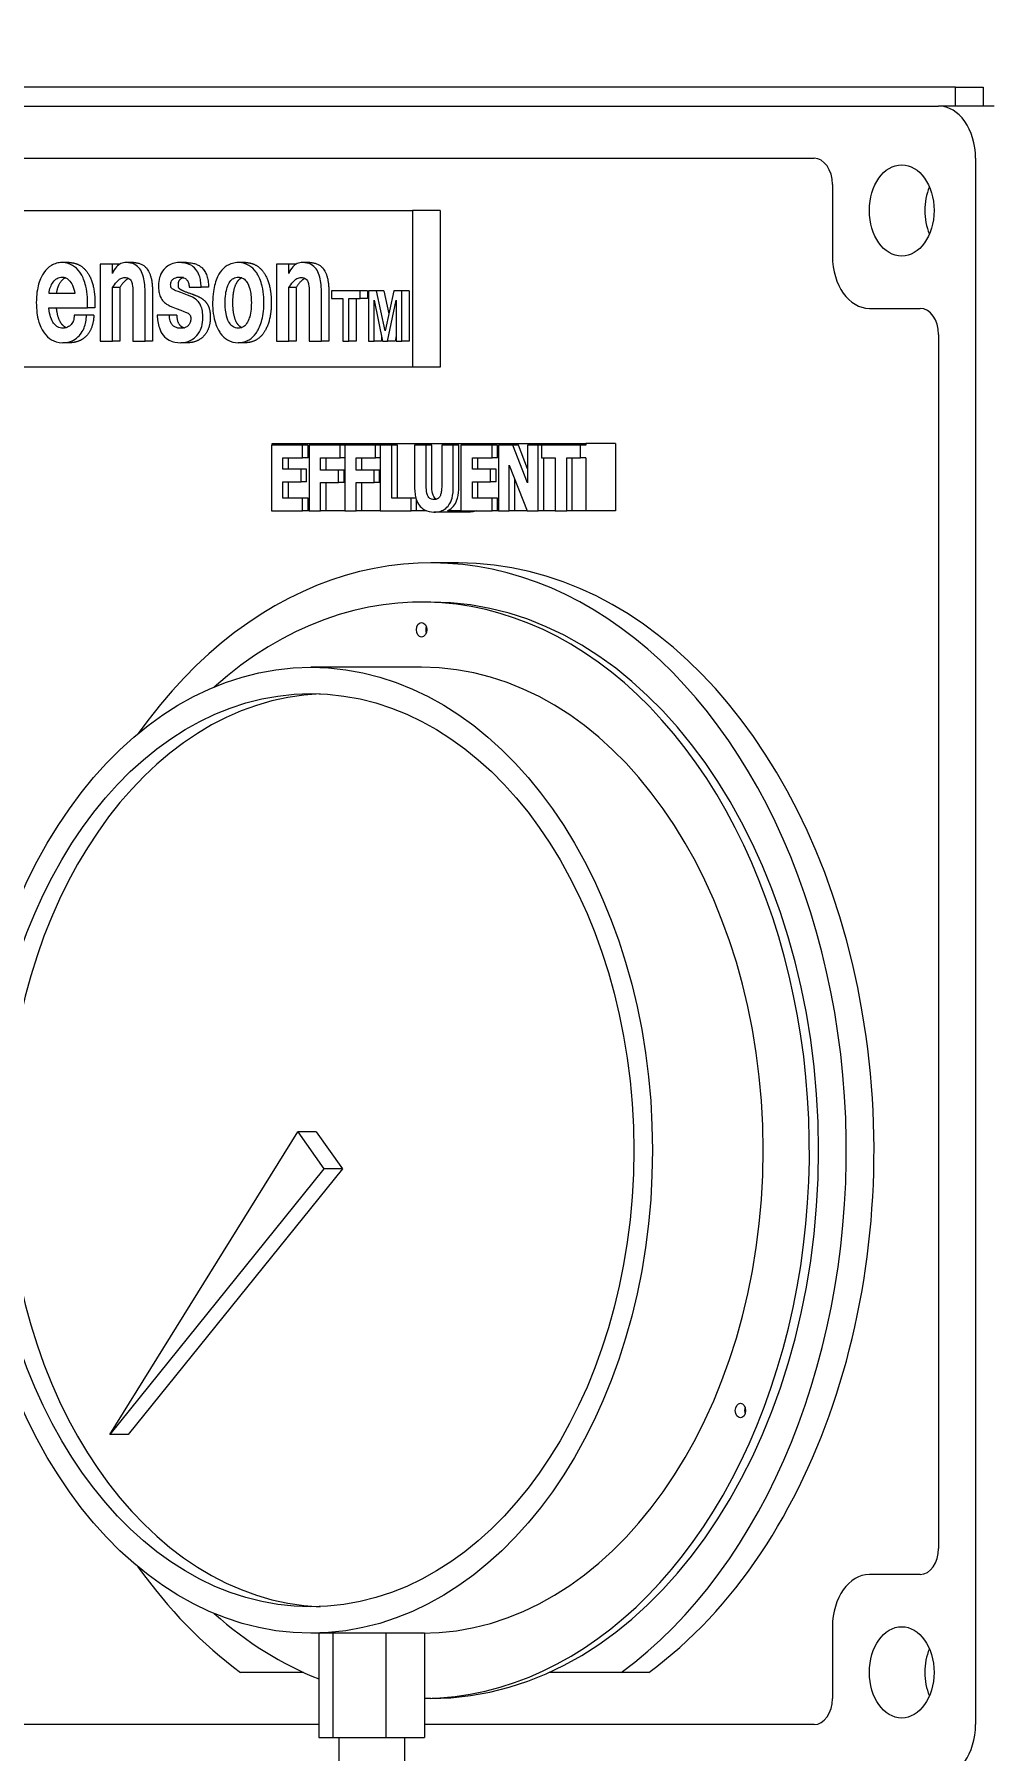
# Model space of a CAD drawing. Header units: inches. Extents: x 20 to 536, y 6 to 344.
# Drawn here: x 394.86 to 399.42, y 107.69 to 115.91 of the extents above; entities that cross this region are included whole.
import ezdxf

# ---------------------------------------------------------------- set-up
doc = ezdxf.new("R2010")
doc.units = ezdxf.units.IN
doc.header["$LTSCALE"] = 16
doc.header["$MEASUREMENT"] = 0
doc.layers.add('Dimension (ANSI)', color=7, linetype='Continuous', lineweight=25)
doc.layers.add('Visible (ANSI)', color=7, linetype='Continuous', lineweight=50)
doc.styles.add('Standard D-E', font='arial.ttf')
doc.dimstyles.new('in [mm] D-E NeptuneBenson', dxfattribs={"dimscale": 16, "dimtxt": 0.15, "dimasz": 0.098425, "dimexe": 0.125, "dimexo": 0.063, "dimgap": 0.031496, "dimtad": 0, "dimtih": 1, "dimtoh": 1, "dimdec": 4, "dimrnd": 1e-08, "dimzin": 3, "dimdsep": 46, "dimlunit": 5, "dimtxsty": 'Standard D-E', "dimcen": 0.09, "dimdle": 0.393701, "dimclrd": 256, "dimclre": 256, "dimclrt": 256, "dimadec": 1, "dimazin": 1, "dimtfac": 1, "dimtofl": 0, "dimtmove": 0, "dimatfit": 3, "dimfxl": 1, "dimfrac": 1, "dimtolj": 1, "dimtzin": 4, "dimlwd": -1, "dimlwe": -1, "dimarcsym": 0})

# ---------------------------------------------------------------- blocks, each defined once
blk = doc.blocks.new('*D25')
at = {"layer": 'Defpoints', "color": 0, "transparency": 16777216}
for p in [(347.3609, 145.2923), (416.1002, 145.2923), (391.0983, 47.2198)]:
    blk.add_point(p, dxfattribs=at)
at = {"layer": 'Dimension (ANSI)', "transparency": 16777216}
for p, q in [((415.0922, 145.2923), (345.3609, 145.2923)), ((347.3609, 143.7175), (347.3609, 111.2686)), ((347.3609, 48.7946), (347.3609, 93.9006)), ((390.0903, 47.2198), (345.3609, 47.2198))]:
    blk.add_line(p, q, dxfattribs=at)
for points in [[(347.0985, 143.7175), (347.6234, 143.7175), (347.3609, 145.2923)], [(347.0985, 48.7946), (347.6234, 48.7946), (347.3609, 47.2198)]]:
    blk.add_solid(points, dxfattribs=at)
at = {"layer": 'Dimension (ANSI)', "transparency": 16777216, "char_height": 2.4, "attachment_point": 5, "style": 'Standard D-E'}
for s, insert in [('\\A1; \\fArial|b0|i0;\\H2.4000;98{\\H1x;\\S1#16;} in', (347.3609, 105.5393)), ('\\A1;[2491.0 mm]{\\P\\fArial|b0|i0;\\H2.4000;SHIPPING HEIGHT\\P\\fArial|b0|i0;\\H2.4000;REF.}', (347.3609, 96.8553))]:
    blk.add_mtext(s, dxfattribs=dict(at, insert=insert))

msp = doc.modelspace()

# ---------------------------------------------------------------- linework, layer by layer
at = {"layer": 'Visible (ANSI)', "linetype": 'Continuous', "lineweight": 18}
for p, q in [((399.26551, 115.65734), (390.21454, 115.65734)), ((399.26551, 115.56734), (399.26551, 115.65734)), ((399.26551, 115.65734), (399.39809, 115.65734)), ((399.39809, 115.65734), (399.39809, 115.56734)), ((389.63825, 115.56734), (399.18419, 115.56734)), ((399.44936, 115.56734), (399.18419, 115.56734)), ((390.23487, 115.31731), (398.58757, 115.31731)), ((399.36097, 115.31734), (399.36097, 107.81734)), ((398.67596, 115.19231), (398.67596, 114.84859)), ((392.15732, 115.06731), (396.66512, 115.06731)), ((396.66512, 115.06731), (396.66512, 114.31731)), ((396.79771, 115.06731), (396.66512, 115.06731)), ((396.79771, 115.06731), (396.79771, 114.31731)), ((395.02266, 114.81781), (394.98731, 114.81781)), ((395.33026, 114.81781), (395.2949, 114.81781)), ((395.58346, 114.81781), (395.5481, 114.81781)), ((395.86672, 114.81781), (395.83137, 114.81781)), ((396.17432, 114.81781), (396.13896, 114.81781)), ((395.22906, 114.80972), (395.17073, 114.80972)), ((395.17073, 114.80972), (395.17073, 114.44231)), ((395.22906, 114.76569), (395.22906, 114.80972)), ((395.26365, 114.80972), (395.22906, 114.80972)), ((396.07312, 114.80972), (396.01479, 114.80972)), ((396.01479, 114.80972), (396.01479, 114.44231)), ((396.10771, 114.80972), (396.07312, 114.80972)), ((396.07312, 114.76569), (396.07312, 114.80972)), ((395.04921, 114.67004), (394.9254, 114.67004)), ((395.22906, 114.44231), (395.22906, 114.69787)), ((395.26441, 114.69787), (395.22906, 114.69787)), ((395.26441, 114.69787), (395.26441, 114.44231)), ((395.32675, 114.67662), (395.32675, 114.44231)), ((395.38544, 114.44231), (395.38544, 114.67915)), ((395.42079, 114.67915), (395.42079, 114.44231)), ((395.59606, 114.7004), (395.65367, 114.7004)), ((395.68903, 114.7004), (395.65367, 114.7004)), ((396.10848, 114.69787), (396.07312, 114.69787)), ((396.07312, 114.44231), (396.07312, 114.69787)), ((396.10848, 114.69787), (396.10848, 114.44231)), ((396.17081, 114.67662), (396.17081, 114.44231)), ((396.2295, 114.44231), (396.2295, 114.67915)), ((396.26485, 114.67915), (396.26485, 114.44231)), ((396.4142, 114.68231), (396.27799, 114.68231)), ((396.27799, 114.68231), (396.27799, 114.64538)), ((396.44955, 114.68231), (396.4142, 114.68231)), ((396.4142, 114.64538), (396.4142, 114.68231)), ((396.44955, 114.68231), (396.44955, 114.64538)), ((396.4927, 114.68231), (396.45422, 114.68231)), ((396.45422, 114.68231), (396.45422, 114.44231)), ((396.52805, 114.68231), (396.4927, 114.68231)), ((396.53409, 114.4904), (396.4927, 114.68231)), ((396.52805, 114.68231), (396.55192, 114.57168)), ((396.57618, 114.68231), (396.53409, 114.4904)), ((396.61448, 114.68231), (396.57618, 114.68231)), ((396.64984, 114.68231), (396.61448, 114.68231)), ((396.61448, 114.44231), (396.61448, 114.68231)), ((396.64984, 114.68231), (396.64984, 114.44231)), ((394.92468, 114.60071), (395.11005, 114.60071)), ((395.1054, 114.5668), (395.04563, 114.5668)), ((395.14075, 114.5668), (395.1054, 114.5668)), ((395.11005, 114.60071), (395.11005, 114.62551)), ((395.1454, 114.60071), (395.11005, 114.60071)), ((395.1454, 114.62551), (395.1454, 114.60071)), ((395.50158, 114.5668), (395.44326, 114.5668)), ((395.53694, 114.5668), (395.50158, 114.5668)), ((396.27799, 114.64538), (396.33158, 114.64538)), ((396.33158, 114.64538), (396.33158, 114.44231)), ((396.36026, 114.64538), (396.4142, 114.64538)), ((396.36026, 114.44231), (396.36026, 114.64538)), ((396.39562, 114.64538), (396.39562, 114.44231)), ((396.44955, 114.64538), (396.4142, 114.64538)), ((396.48171, 114.6381), (396.5219, 114.44231)), ((396.48171, 114.44231), (396.48171, 114.6381)), ((396.54646, 114.44231), (396.58683, 114.6381)), ((396.58683, 114.6381), (396.58683, 114.44231)), ((398.85274, 114.59859), (399.09578, 114.59859)), ((395.02695, 114.43421), (394.9916, 114.43421)), ((395.17073, 114.44231), (395.22906, 114.44231)), ((395.26441, 114.44231), (395.22906, 114.44231)), ((395.32675, 114.44231), (395.38544, 114.44231)), ((395.42079, 114.44231), (395.38544, 114.44231)), ((395.59133, 114.43421), (395.55598, 114.43421)), ((395.86672, 114.43421), (395.83137, 114.43421)), ((396.01479, 114.44231), (396.07312, 114.44231)), ((396.10848, 114.44231), (396.07312, 114.44231)), ((396.17081, 114.44231), (396.2295, 114.44231)), ((396.26485, 114.44231), (396.2295, 114.44231)), ((396.33158, 114.44231), (396.36026, 114.44231)), ((396.39562, 114.44231), (396.36026, 114.44231)), ((396.45422, 114.44231), (396.48171, 114.44231)), ((396.51706, 114.44231), (396.48171, 114.44231)), ((396.51706, 114.46587), (396.51706, 114.44231)), ((396.5219, 114.44231), (396.54646, 114.44231)), ((396.58182, 114.44231), (396.54646, 114.44231)), ((396.58683, 114.46661), (396.58182, 114.44231)), ((396.58683, 114.44231), (396.61448, 114.44231)), ((396.64984, 114.44231), (396.61448, 114.44231)), ((399.18417, 114.47359), (399.18417, 108.66109)), ((396.66512, 114.31731), (392.90885, 114.31731)), ((396.79771, 114.31731), (396.66512, 114.31731)), ((396.13937, 113.94281), (395.98979, 113.94281)), ((395.98979, 113.94281), (395.98979, 113.62981)), ((395.99335, 113.95231), (397.49595, 113.95231)), ((395.99335, 113.94281), (395.99335, 113.95231)), ((396.16589, 113.94281), (396.13937, 113.94281)), ((396.13937, 113.8832), (396.13937, 113.94281)), ((396.16589, 113.8832), (396.16589, 113.94281)), ((396.31864, 113.94281), (396.1705, 113.94281)), ((396.1705, 113.94281), (396.1705, 113.62981)), ((396.3408, 113.94281), (396.31864, 113.94281)), ((396.31864, 113.8832), (396.31864, 113.94281)), ((396.48895, 113.94281), (396.3408, 113.94281)), ((396.3408, 113.94281), (396.3408, 113.62981)), ((396.51111, 113.94281), (396.48895, 113.94281)), ((396.48895, 113.8832), (396.48895, 113.94281)), ((396.56671, 113.94281), (396.51111, 113.94281)), ((396.51111, 113.94281), (396.51111, 113.62981)), ((396.59322, 113.94281), (396.56671, 113.94281)), ((396.56671, 113.68941), (396.56671, 113.94281)), ((396.59322, 113.68941), (396.59322, 113.94281)), ((396.73109, 113.94281), (396.67549, 113.94281)), ((396.67549, 113.94281), (396.67549, 113.74293)), ((396.75761, 113.94281), (396.73109, 113.94281)), ((396.73109, 113.7475), (396.73109, 113.94281)), ((396.75761, 113.7475), (396.75761, 113.94281)), ((396.86095, 113.94281), (396.80535, 113.94281)), ((396.80535, 113.94281), (396.80535, 113.7475)), ((396.86095, 113.74319), (396.86095, 113.94281)), ((396.88746, 113.94281), (396.86095, 113.94281)), ((396.88746, 113.74319), (396.88746, 113.94281)), ((397.04668, 113.94281), (396.8971, 113.94281)), ((396.8971, 113.94281), (396.8971, 113.62981)), ((397.07319, 113.94281), (397.04668, 113.94281)), ((397.04668, 113.8832), (397.04668, 113.94281)), ((397.07319, 113.8832), (397.07319, 113.94281)), ((397.14596, 113.94281), (397.0778, 113.94281)), ((397.0778, 113.94281), (397.0778, 113.62981)), ((397.17247, 113.94281), (397.14596, 113.94281)), ((397.21662, 113.76348), (397.14596, 113.94281)), ((397.21662, 113.83077), (397.17247, 113.94281)), ((397.26738, 113.94281), (397.21662, 113.94281)), ((397.21662, 113.94281), (397.21662, 113.76348)), ((397.2829, 113.94281), (397.26738, 113.94281)), ((397.26738, 113.62981), (397.26738, 113.94281)), ((397.46943, 113.94281), (397.2829, 113.94281)), ((397.2829, 113.94281), (397.2829, 113.8832)), ((397.49595, 113.94281), (397.46943, 113.94281)), ((397.46943, 113.8832), (397.46943, 113.94281)), ((397.49595, 113.95231), (397.49595, 113.94281)), ((397.63737, 113.95231), (397.49595, 113.95231)), ((397.63737, 113.95231), (397.63737, 113.94281)), ((397.63737, 113.94281), (397.63737, 113.62981)), ((396.04503, 113.82816), (396.04503, 113.8832)), ((396.04503, 113.8832), (396.13937, 113.8832)), ((396.13202, 113.82816), (396.04503, 113.82816)), ((396.07155, 113.82816), (396.07155, 113.8832)), ((396.15853, 113.82816), (396.13202, 113.82816)), ((396.13202, 113.76855), (396.13202, 113.82816)), ((396.16589, 113.8832), (396.13937, 113.8832)), ((396.15853, 113.76855), (396.15853, 113.82816)), ((396.22574, 113.8241), (396.22574, 113.8832)), ((396.22574, 113.8832), (396.31864, 113.8832)), ((396.25225, 113.8241), (396.25225, 113.8832)), ((396.3408, 113.8832), (396.31864, 113.8832)), ((396.39604, 113.8832), (396.48895, 113.8832)), ((396.39604, 113.8241), (396.39604, 113.8832)), ((396.42256, 113.8241), (396.42256, 113.8832)), ((396.51111, 113.8832), (396.48895, 113.8832)), ((396.95234, 113.82816), (396.95234, 113.8832)), ((396.95234, 113.8832), (397.04668, 113.8832)), ((397.03932, 113.82816), (396.95234, 113.82816)), ((396.97885, 113.82816), (396.97885, 113.8832)), ((397.06584, 113.82816), (397.03932, 113.82816)), ((397.03932, 113.76855), (397.03932, 113.82816)), ((397.07319, 113.8832), (397.04668, 113.8832)), ((397.06584, 113.76855), (397.06584, 113.82816)), ((397.12856, 113.62981), (397.12856, 113.84794)), ((397.12856, 113.84794), (397.21393, 113.62981)), ((397.2829, 113.8832), (397.34837, 113.8832)), ((397.2939, 113.62981), (397.2939, 113.8832)), ((397.34837, 113.8832), (397.34837, 113.62981)), ((397.40397, 113.62981), (397.40397, 113.8832)), ((397.40397, 113.8832), (397.46943, 113.8832)), ((397.43048, 113.62981), (397.43048, 113.8832)), ((397.49595, 113.8832), (397.46943, 113.8832)), ((397.49595, 113.8832), (397.49595, 113.62981)), ((396.04503, 113.68941), (396.04503, 113.76855)), ((396.04503, 113.76855), (396.13202, 113.76855)), ((396.07155, 113.68941), (396.07155, 113.76855)), ((396.15853, 113.76855), (396.13202, 113.76855)), ((396.31129, 113.8241), (396.22574, 113.8241)), ((396.22574, 113.62981), (396.22574, 113.76449)), ((396.22574, 113.76449), (396.31129, 113.76449)), ((396.25225, 113.62981), (396.25225, 113.76449)), ((396.31129, 113.76449), (396.31129, 113.8241)), ((396.33781, 113.8241), (396.31129, 113.8241)), ((396.33781, 113.76449), (396.31129, 113.76449)), ((396.33781, 113.76449), (396.33781, 113.8241)), ((396.4816, 113.8241), (396.39604, 113.8241)), ((396.39604, 113.62981), (396.39604, 113.76449)), ((396.39604, 113.76449), (396.4816, 113.76449)), ((396.42256, 113.62981), (396.42256, 113.76449)), ((396.4816, 113.76449), (396.4816, 113.8241)), ((396.50811, 113.8241), (396.4816, 113.8241)), ((396.50811, 113.76449), (396.4816, 113.76449)), ((396.50811, 113.76449), (396.50811, 113.8241)), ((396.95234, 113.76855), (397.03932, 113.76855)), ((396.95234, 113.68941), (396.95234, 113.76855)), ((396.97885, 113.68941), (396.97885, 113.76855)), ((397.06584, 113.76855), (397.03932, 113.76855)), ((397.15508, 113.62981), (397.15508, 113.78019)), ((396.13937, 113.68941), (396.04503, 113.68941)), ((396.13937, 113.62981), (396.13937, 113.68941)), ((396.16589, 113.68941), (396.13937, 113.68941)), ((396.16589, 113.62981), (396.16589, 113.68941)), ((396.65872, 113.68941), (396.56671, 113.68941)), ((396.68199, 113.68941), (396.65872, 113.68941)), ((396.65872, 113.62981), (396.65872, 113.68941)), ((396.68523, 113.62981), (396.68523, 113.67952)), ((397.04668, 113.68941), (396.95234, 113.68941)), ((397.07319, 113.68941), (397.04668, 113.68941)), ((397.04668, 113.62981), (397.04668, 113.68941)), ((397.07319, 113.62981), (397.07319, 113.68941)), ((395.98979, 113.62981), (396.13937, 113.62981)), ((396.16589, 113.62981), (396.13937, 113.62981)), ((396.1705, 113.62981), (396.16589, 113.62981)), ((396.1705, 113.62981), (396.22574, 113.62981)), ((396.25225, 113.62981), (396.22574, 113.62981)), ((396.3408, 113.62981), (396.25225, 113.62981)), ((396.3408, 113.62981), (396.39604, 113.62981)), ((396.42256, 113.62981), (396.39604, 113.62981)), ((396.51111, 113.62981), (396.42256, 113.62981)), ((396.51111, 113.62981), (396.65872, 113.62981)), ((396.68523, 113.62981), (396.65872, 113.62981)), ((396.73111, 113.62981), (396.68523, 113.62981)), ((396.93616, 113.62321), (396.76822, 113.62321)), ((396.8971, 113.62981), (396.83227, 113.62981)), ((396.8971, 113.62981), (397.04668, 113.62981)), ((397.07319, 113.62981), (397.04668, 113.62981)), ((397.0778, 113.62981), (397.07319, 113.62981)), ((397.0778, 113.62981), (397.12856, 113.62981)), ((397.15508, 113.62981), (397.12856, 113.62981)), ((397.21393, 113.62981), (397.15508, 113.62981)), ((397.21393, 113.62981), (397.26738, 113.62981)), ((397.2939, 113.62981), (397.26738, 113.62981)), ((397.34837, 113.62981), (397.2939, 113.62981)), ((397.34837, 113.62981), (397.40397, 113.62981)), ((397.43048, 113.62981), (397.40397, 113.62981)), ((397.49595, 113.62981), (397.43048, 113.62981)), ((397.50479, 113.62981), (397.49595, 113.62981)), ((397.63737, 113.62981), (397.50479, 113.62981)), ((396.88607, 113.37981), (396.75349, 113.37981)), ((396.75349, 113.19231), (396.70929, 113.19231)), ((396.70929, 112.87981), (396.17896, 112.87981)), ((395.21642, 109.20606), (396.11646, 110.6557)), ((396.20485, 110.6557), (396.11646, 110.6557)), ((396.11646, 110.6557), (396.24146, 110.47892)), ((396.20485, 110.6557), (396.32985, 110.47892)), ((396.24146, 110.47892), (395.21642, 109.20606)), ((396.32985, 110.47892), (395.30481, 109.20606)), ((396.32985, 110.47892), (396.24146, 110.47892)), ((395.30481, 109.20606), (395.21642, 109.20606)), ((399.09578, 108.53609), (398.85274, 108.53609)), ((396.28443, 108.25481), (396.17896, 108.25481)), ((396.21656, 108.25481), (396.21656, 107.75481)), ((396.28443, 108.25481), (396.28443, 107.75481)), ((396.53772, 108.25481), (396.28443, 108.25481)), ((396.53772, 108.25481), (396.53772, 107.75481)), ((396.72315, 108.25481), (396.53772, 108.25481)), ((396.72315, 108.25481), (396.72315, 107.75481)), ((398.67596, 108.28609), (398.67596, 107.94238)), ((396.14318, 108.06738), (395.8423, 108.06738)), ((397.66467, 108.06738), (397.3196, 108.06738)), ((397.79725, 108.06738), (397.66467, 108.06738)), ((396.75349, 107.94231), (396.72315, 107.94231)), ((396.21656, 107.81738), (392.03862, 107.81738)), ((396.21656, 107.75481), (396.28443, 107.75481)), ((396.28443, 107.75481), (396.53772, 107.75481)), ((396.31287, 107.75481), (396.31287, 107.62981)), ((396.53772, 107.75481), (396.72315, 107.75481)), ((396.62683, 107.75481), (396.62683, 107.62981)), ((398.58757, 107.81738), (396.72315, 107.81738))]:
    msp.add_line(p, q, dxfattribs=at)
for centre, major_axis, start_param, end_param in [((399.18419, 115.31734), (0, 0.25), 4.712389, 6.2831853), ((398.58757, 115.19231), (0, 0.125), 4.712389, 6.2831853), ((399.27258, 115.06734), (0, -0.21875), 4.1712895, 5.2534885), ((398.85274, 114.84859), (0, -0.25), 4.712389, 6.2831853), ((399.09578, 114.47359), (0, 0.125), 4.712389, 6.2831853), ((396.75349, 110.56731), (0, 2.8125), 3.6175293, 7.0657892), ((396.70929, 110.56731), (0, 2.625), 3.1490573, 6.8473643), ((396.88607, 110.56731), (0, 2.8125), 3.6175293, 6.2831853), ((396.75349, 110.56731), (0, 2.625), 3.1415927, 6.2831853), ((396.75349, 113.0597), (0, -0.035), 4.2452429, 5.1795351), ((396.70929, 110.56731), (0, 2.3125), 3.1415927, 6.2831853), ((396.26735, 110.56731), (0, 2.18642), 0.0285895, 3.1130032), ((398.27976, 109.32111), (0, -0.035), 4.2452429, 5.1795351), ((399.09578, 108.66109), (0, -0.125), 0, 1.5707963), ((396.75349, 110.56731), (0, 2.8125), 2.3589887, 2.665656), ((398.85274, 108.28609), (0, 0.25), 0, 1.5707963), ((396.70929, 110.56731), (0, -2.625), 5.7190063, 6.0145032), ((399.27258, 108.06734), (0, -0.21875), 4.1712895, 5.2534885), ((398.58757, 107.94238), (0, -0.125), 0, 1.5707963), ((399.18419, 107.81734), (0, -0.25), 0, 1.5707963)]:
    msp.add_ellipse(centre, major_axis=major_axis, ratio=0.7071068, start_param=start_param, end_param=end_param, dxfattribs=at)
for centre, major_axis in [((399.00741, 115.06734), (0, 0.21875)), ((396.70929, 113.0597), (0, -0.035)), ((396.17896, 110.56731), (0, 2.3125)), ((396.17896, 110.56731), (0, 2.18642)), ((398.23557, 109.32111), (0, -0.035)), ((399.00741, 108.06734), (0, 0.21875))]:
    msp.add_ellipse(centre, major_axis=major_axis, ratio=0.7071068, dxfattribs=at)
for points, degree, knots in [([(394.98731, 114.81781), (394.97846, 114.81781), (394.96967, 114.8167), (394.95157, 114.81163), (394.9436, 114.80783), (394.92323, 114.79543), (394.9112, 114.78412), (394.89253, 114.75745), (394.88311, 114.7402), (394.86956, 114.69298), (394.86456, 114.66465), (394.86456, 114.62601)], 3, [-1.4919316, -1.4919316, -1.4919316, -1.4919316, -1.2903014, -1.2903014, -1.0712515, -1.0712515, -0.6411915, -0.6411915, -0.2943902, -0.2943902, 0, 0, 0, 0]), ([(395.11005, 114.62551), (395.11005, 114.64298), (395.10903, 114.66051), (395.10379, 114.69806), (395.09972, 114.71295), (395.08957, 114.7447), (395.08107, 114.76039), (395.06296, 114.78603), (395.05132, 114.79678), (395.02674, 114.81107), (395.01024, 114.81781), (394.98731, 114.81781)], 3, [-0.95374288, -0.95374288, -0.95374288, -0.95374288, -0.86423892, -0.86423892, -0.75775194, -0.75775194, -0.52950742, -0.52950742, -0.24718032, -0.24718032, 0, 0, 0, 0]), ([(395.2949, 114.81781), (395.28639, 114.81781), (395.27791, 114.81635), (395.26221, 114.80953), (395.25523, 114.80458), (395.24076, 114.78915), (395.23426, 114.7781), (395.22906, 114.76569)], 3, [-0.28699786, -0.28699786, -0.28699786, -0.28699786, -0.19530538, -0.19530538, -0.10997007, -0.10997007, 0, 0, 0, 0]), ([(395.38544, 114.67915), (395.38544, 114.69347), (395.38471, 114.70808), (395.38123, 114.73422), (395.37875, 114.74612), (395.37122, 114.76863), (395.36619, 114.77889), (395.35283, 114.79681), (395.34481, 114.80361), (395.323, 114.81538), (395.30874, 114.81781), (395.2949, 114.81781)], 3, [-0.54983804, -0.54983804, -0.54983804, -0.54983804, -0.44076065, -0.44076065, -0.34737427, -0.34737427, -0.25125884, -0.25125884, -0.14914917, -0.14914917, 0, 0, 0, 0]), ([(395.5481, 114.81781), (395.53803, 114.81781), (395.52796, 114.81648), (395.5069, 114.8098), (395.49824, 114.80465), (395.48556, 114.79573), (395.4766, 114.78818), (395.46135, 114.76559), (395.45711, 114.75468), (395.45096, 114.7338), (395.44934, 114.72084), (395.44934, 114.70749)], 3, [-0.38018483, -0.38018483, -0.38018483, -0.38018483, -0.3198985, -0.3198985, -0.251009, -0.251009, -0.1723725, -0.1723725, -0.1017229, -0.1017229, 0, 0, 0, 0]), ([(395.65367, 114.7004), (395.65349, 114.71043), (395.65274, 114.7205), (395.6498, 114.73912), (395.64777, 114.74769), (395.64097, 114.76714), (395.63565, 114.77699), (395.62083, 114.79525), (395.61131, 114.80227), (395.5845, 114.81526), (395.56571, 114.81781), (395.5481, 114.81781)], 3, [-0.54588742, -0.54588742, -0.54588742, -0.54588742, -0.46963717, -0.46963717, -0.40090481, -0.40090481, -0.30477701, -0.30477701, -0.18967669, -0.18967669, 0, 0, 0, 0]), ([(395.83137, 114.81781), (395.82197, 114.81781), (395.81259, 114.81669), (395.79305, 114.81134), (395.78463, 114.80724), (395.76566, 114.79568), (395.75469, 114.78528), (395.73694, 114.75977), (395.72751, 114.74224), (395.71401, 114.69549), (395.70863, 114.66678), (395.70863, 114.62601)], 3, [-1.568013, -1.568013, -1.568013, -1.568013, -1.3597383, -1.3597383, -1.1270748, -1.1270748, -0.6933324, -0.6933324, -0.3106443, -0.3106443, 0, 0, 0, 0]), ([(395.95411, 114.62601), (395.95411, 114.64345), (395.9531, 114.66096), (395.94789, 114.69813), (395.94387, 114.71287), (395.93276, 114.74744), (395.92349, 114.76272), (395.90702, 114.78603), (395.89538, 114.79678), (395.8708, 114.81107), (395.8543, 114.81781), (395.83137, 114.81781)], 3, [-0.85465869, -0.85465869, -0.85465869, -0.85465869, -0.78871843, -0.78871843, -0.71138856, -0.71138856, -0.52950742, -0.52950742, -0.24718032, -0.24718032, 0, 0, 0, 0]), ([(396.13896, 114.81781), (396.13046, 114.81781), (396.12198, 114.81635), (396.10627, 114.80953), (396.09929, 114.80458), (396.08482, 114.78915), (396.07832, 114.7781), (396.07312, 114.76569)], 3, [-0.28699786, -0.28699786, -0.28699786, -0.28699786, -0.19530538, -0.19530538, -0.10997007, -0.10997007, 0, 0, 0, 0]), ([(396.2295, 114.67915), (396.2295, 114.69347), (396.22877, 114.70808), (396.22529, 114.73422), (396.22281, 114.74612), (396.21528, 114.76863), (396.21025, 114.77889), (396.19689, 114.79681), (396.18887, 114.80361), (396.16706, 114.81538), (396.1528, 114.81781), (396.13896, 114.81781)], 3, [-0.54983804, -0.54983804, -0.54983804, -0.54983804, -0.44076065, -0.44076065, -0.34737427, -0.34737427, -0.25125884, -0.25125884, -0.14914917, -0.14914917, 0, 0, 0, 0]), ([(394.9254, 114.67004), (394.9267, 114.68061), (394.92894, 114.69083), (394.93569, 114.7095), (394.93995, 114.71761), (394.95088, 114.73248), (394.95701, 114.73819), (394.97122, 114.74654), (394.97915, 114.74848), (394.98731, 114.74848)], 3, [-0.31166749, -0.31166749, -0.31166749, -0.31166749, -0.23705054, -0.23705054, -0.16576507, -0.16576507, -0.0878526, -0.0878526, 0, 0, 0, 0]), ([(395.00496, 114.74505), (394.9923, 114.73985), (394.96505, 114.70496), (394.96075, 114.67004)], 2, [0.396813, 0.396813, 0.396813, 1, 2, 2, 2]), ([(394.98731, 114.74848), (394.99311, 114.74848), (394.99886, 114.7475), (395.00978, 114.74313), (395.01477, 114.73991), (395.02803, 114.72763), (395.03398, 114.71723), (395.04332, 114.69792), (395.04709, 114.68441), (395.04921, 114.67004)], 3, [-0.25145744, -0.25145744, -0.25145744, -0.25145744, -0.21404187, -0.21404187, -0.17828382, -0.17828382, -0.11189925, -0.11189925, 0, 0, 0, 0]), ([(395.22906, 114.69787), (395.23499, 114.70757), (395.24158, 114.71691), (395.25478, 114.73134), (395.26137, 114.73704), (395.27489, 114.74449), (395.28156, 114.74646), (395.28846, 114.74646)], 3, [-0.25414778, -0.25414778, -0.25414778, -0.25414778, -0.15637481, -0.15637481, -0.07435436, -0.07435436, 0, 0, 0, 0]), ([(395.28846, 114.74646), (395.29283, 114.74646), (395.29734, 114.74595), (395.30527, 114.74338), (395.30883, 114.74153), (395.31508, 114.73596), (395.31713, 114.73291), (395.32104, 114.72557), (395.32269, 114.7198), (395.32603, 114.70306), (395.32675, 114.68973), (395.32675, 114.67662)], 3, [-0.24371502, -0.24371502, -0.24371502, -0.24371502, -0.20910445, -0.20910445, -0.17940168, -0.17940168, -0.15075746, -0.15075746, -0.09989135, -0.09989135, 0, 0, 0, 0]), ([(395.50767, 114.71255), (395.50767, 114.71471), (395.50782, 114.71686), (395.50846, 114.721), (395.50893, 114.72295), (395.51077, 114.72831), (395.51248, 114.73131), (395.5177, 114.73787), (395.52169, 114.74085), (395.53367, 114.74718), (395.54281, 114.74848), (395.55133, 114.74848)], 3, [-0.1993324, -0.1993324, -0.1993324, -0.1993324, -0.18286786, -0.18286786, -0.16704919, -0.16704919, -0.13742315, -0.13742315, -0.09174875, -0.09174875, 0, 0, 0, 0]), ([(395.56852, 114.74602), (395.56067, 114.74362), (395.54302, 114.72925), (395.54302, 114.71255)], 2, [0.5056878, 0.5056878, 0.5056878, 1, 2, 2, 2]), ([(395.55133, 114.74848), (395.55989, 114.74848), (395.5683, 114.74703), (395.57923, 114.74089), (395.5827, 114.73805), (395.58859, 114.73057), (395.59086, 114.72621), (395.59471, 114.71473), (395.59574, 114.70758), (395.59606, 114.7004)], 3, [-0.22338557, -0.22338557, -0.22338557, -0.22338557, -0.14005983, -0.14005983, -0.09676592, -0.09676592, -0.05477189, -0.05477189, 0, 0, 0, 0]), ([(395.76874, 114.62601), (395.76874, 114.63949), (395.76937, 114.65347), (395.77288, 114.68046), (395.77547, 114.69064), (395.78222, 114.71179), (395.78704, 114.72035), (395.79734, 114.73493), (395.80334, 114.73959), (395.81555, 114.74668), (395.82338, 114.74848), (395.83137, 114.74848)], 3, [-0.22807944, -0.22807944, -0.22807944, -0.22807944, -0.20529475, -0.20529475, -0.18174805, -0.18174805, -0.14222138, -0.14222138, -0.08603821, -0.08603821, 0, 0, 0, 0]), ([(395.84893, 114.74506), (395.84507, 114.74347), (395.83022, 114.7338), (395.8134, 114.70344), (395.8041, 114.65789), (395.8041, 114.62601)], 2, [0.6823775, 0.6823775, 0.6823775, 1, 2, 3, 4, 4, 4]), ([(395.83137, 114.74848), (395.83577, 114.74848), (395.84014, 114.7479), (395.84985, 114.74505), (395.85385, 114.74279), (395.86264, 114.73714), (395.868, 114.73153), (395.87875, 114.7151), (395.88318, 114.70375), (395.89155, 114.67298), (395.89399, 114.65176), (395.89399, 114.62601)], 3, [-0.48525635, -0.48525635, -0.48525635, -0.48525635, -0.45378412, -0.45378412, -0.41435583, -0.41435583, -0.32082838, -0.32082838, -0.19619361, -0.19619361, 0, 0, 0, 0]), ([(396.07312, 114.69787), (396.07905, 114.70757), (396.08565, 114.71691), (396.09884, 114.73134), (396.10543, 114.73704), (396.11895, 114.74449), (396.12562, 114.74646), (396.13252, 114.74646)], 3, [-0.25414778, -0.25414778, -0.25414778, -0.25414778, -0.15637481, -0.15637481, -0.07435436, -0.07435436, 0, 0, 0, 0]), ([(396.13252, 114.74646), (396.1369, 114.74646), (396.1414, 114.74595), (396.14933, 114.74338), (396.15289, 114.74153), (396.15914, 114.73596), (396.1612, 114.73291), (396.1651, 114.72557), (396.16675, 114.7198), (396.17009, 114.70306), (396.17081, 114.68973), (396.17081, 114.67662)], 3, [-0.24371502, -0.24371502, -0.24371502, -0.24371502, -0.20910445, -0.20910445, -0.17940168, -0.17940168, -0.15075746, -0.15075746, -0.09989135, -0.09989135, 0, 0, 0, 0]), ([(395.44934, 114.70749), (395.44934, 114.69767), (395.44992, 114.68758), (395.45264, 114.67089), (395.45453, 114.6629), (395.46279, 114.64319), (395.46874, 114.63621), (395.4783, 114.62613), (395.48884, 114.61489), (395.53379, 114.59868)], 3, [-1.2875863, -1.2875863, -1.2875863, -1.2875863, -1.0076389, -1.0076389, -0.799535, -0.799535, -0.4999173, -0.4999173, 0, 0, 0, 0]), ([(395.57244, 114.66802), (395.54753, 114.67647), (395.53441, 114.68172), (395.51898, 114.68933), (395.51531, 114.69181), (395.51169, 114.69524), (395.51058, 114.69647), (395.50934, 114.69854), (395.50898, 114.69931), (395.50765, 114.70402), (395.50767, 114.70839), (395.50767, 114.71255)], 3, [-0.13142024, -0.13142024, -0.13142024, -0.13142024, -0.08573718, -0.08573718, -0.05237585, -0.05237585, -0.03859982, -0.03859982, -0.03172813, -0.03172813, 0, 0, 0, 0]), ([(395.66226, 114.55415), (395.66226, 114.56445), (395.66158, 114.57488), (395.65788, 114.59625), (395.65506, 114.60424), (395.64737, 114.62182), (395.64106, 114.62904), (395.63158, 114.63867), (395.61874, 114.65225), (395.57244, 114.66802)], 3, [-1.2657917, -1.2657917, -1.2657917, -1.2657917, -1.0996458, -1.0996458, -0.9109767, -0.9109767, -0.5131931, -0.5131931, 0, 0, 0, 0]), ([(394.86456, 114.62601), (394.86456, 114.60925), (394.86549, 114.59236), (394.86922, 114.56501), (394.87189, 114.5499), (394.88504, 114.50815), (394.89453, 114.4922), (394.91215, 114.46732), (394.92428, 114.45612), (394.94964, 114.44144), (394.96699, 114.43421), (394.9916, 114.43421)], 3, [-1.1520732, -1.1520732, -1.1520732, -1.1520732, -0.9328917, -0.9328917, -0.7880369, -0.7880369, -0.5752915, -0.5752915, -0.2652163, -0.2652163, 0, 0, 0, 0]), ([(394.9916, 114.50354), (394.9831, 114.50354), (394.97468, 114.5053), (394.96157, 114.5125), (394.95468, 114.51743), (394.94352, 114.53263), (394.93771, 114.54191), (394.93042, 114.56581), (394.92579, 114.58239), (394.92468, 114.60071)], 3, [-1.9615665, -1.9615665, -1.9615665, -1.9615665, -1.0582577, -1.0582577, -0.4670175, -0.4670175, -0.1401197, -0.1401197, 0, 0, 0, 0]), ([(394.96004, 114.60071), (394.96111, 114.58299), (394.97256, 114.542), (394.99045, 114.51619), (395.00527, 114.50788), (395.00907, 114.50652)], 2, [0, 0, 0, 1, 2, 3, 3.3139205, 3.3139205, 3.3139205]), ([(394.9916, 114.43421), (395.00201, 114.43421), (395.01237, 114.43555), (395.03058, 114.44079), (395.04041, 114.44461), (395.0586, 114.45648), (395.06917, 114.46487), (395.08684, 114.49022), (395.0915, 114.50103), (395.09991, 114.52252), (395.10355, 114.54363), (395.1054, 114.5668)], 3, [-0.51058672, -0.51058672, -0.51058672, -0.51058672, -0.39585732, -0.39585732, -0.30581684, -0.30581684, -0.23379286, -0.23379286, -0.17764071, -0.17764071, 0, 0, 0, 0]), ([(395.04563, 114.5668), (395.04529, 114.55596), (395.04424, 114.54654), (395.04191, 114.53867), (395.04016, 114.5329), (395.03095, 114.51993), (395.02532, 114.51482), (395.01264, 114.50735), (395.00319, 114.50354), (394.9916, 114.50354)], 3, [-1.3567512, -1.3567512, -1.3567512, -1.3567512, -0.3873837, -0.3873837, -0.2508201, -0.2508201, -0.1248926, -0.1248926, 0, 0, 0, 0]), ([(395.44326, 114.5668), (395.44417, 114.54558), (395.44715, 114.52418), (395.45813, 114.49194), (395.46406, 114.48041), (395.48025, 114.45954), (395.49035, 114.45155), (395.5185, 114.43711), (395.5377, 114.43421), (395.55598, 114.43421)], 3, [-0.59438034, -0.59438034, -0.59438034, -0.59438034, -0.43251436, -0.43251436, -0.32221188, -0.32221188, -0.19691631, -0.19691631, 0, 0, 0, 0]), ([(395.55562, 114.50354), (395.54992, 114.50354), (395.54409, 114.50408), (395.53373, 114.5067), (395.52901, 114.50856), (395.52028, 114.51414), (395.51634, 114.51779), (395.50958, 114.52735), (395.50702, 114.53296), (395.50268, 114.54793), (395.50169, 114.55743), (395.50158, 114.5668)], 3, [-0.28766975, -0.28766975, -0.28766975, -0.28766975, -0.22628413, -0.22628413, -0.17429096, -0.17429096, -0.12317528, -0.12317528, -0.07139216, -0.07139216, 0, 0, 0, 0]), ([(395.53379, 114.59868), (395.57224, 114.58408), (395.57937, 114.58094), (395.58884, 114.57639), (395.59352, 114.5736), (395.59852, 114.56876), (395.59994, 114.56713), (395.60165, 114.56413), (395.60242, 114.56246), (395.60373, 114.5561), (395.60393, 114.55215), (395.60393, 114.54858)], 3, [-0.25725817, -0.25725817, -0.25725817, -0.25725817, -0.18813961, -0.18813961, -0.0889801, -0.0889801, -0.05025383, -0.05025383, -0.02716615, -0.02716615, 0, 0, 0, 0]), ([(395.70863, 114.62601), (395.70863, 114.60859), (395.70959, 114.59102), (395.71445, 114.55551), (395.71804, 114.54123), (395.72923, 114.50585), (395.73816, 114.49043), (395.75542, 114.46601), (395.7671, 114.45524), (395.79649, 114.43817), (395.81375, 114.43421), (395.83137, 114.43421)], 3, [-0.55980761, -0.55980761, -0.55980761, -0.55980761, -0.50875224, -0.50875224, -0.45381362, -0.45381362, -0.34349131, -0.34349131, -0.18984497, -0.18984497, 0, 0, 0, 0]), ([(395.83137, 114.50354), (395.82678, 114.50354), (395.8222, 114.50411), (395.81233, 114.507), (395.80835, 114.50928), (395.79915, 114.51545), (395.79352, 114.52163), (395.78435, 114.53601), (395.7794, 114.54589), (395.77146, 114.57771), (395.76874, 114.59784), (395.76874, 114.62601)], 3, [-0.87203894, -0.87203894, -0.87203894, -0.87203894, -0.78771678, -0.78771678, -0.6866217, -0.6866217, -0.43703151, -0.43703151, -0.21462671, -0.21462671, 0, 0, 0, 0]), ([(395.8041, 114.62601), (395.8041, 114.59413), (395.8134, 114.54757), (395.83022, 114.51822), (395.84495, 114.50848), (395.84893, 114.50686)], 2, [0, 0, 0, 1, 2, 3, 3.3274468, 3.3274468, 3.3274468]), ([(395.83137, 114.43421), (395.84059, 114.43421), (395.84978, 114.43532), (395.86925, 114.44063), (395.87761, 114.44474), (395.89647, 114.45611), (395.90761, 114.46665), (395.92558, 114.49242), (395.93518, 114.51012), (395.94876, 114.55718), (395.95411, 114.58581), (395.95411, 114.62601)], 3, [-1.5276483, -1.5276483, -1.5276483, -1.5276483, -1.3381229, -1.3381229, -1.1202131, -1.1202131, -0.6861054, -0.6861054, -0.3063334, -0.3063334, 0, 0, 0, 0]), ([(395.89399, 114.62601), (395.89399, 114.61245), (395.89331, 114.59852), (395.88954, 114.57064), (395.88669, 114.56009), (395.88181, 114.54488), (395.87781, 114.53468), (395.8655, 114.51724), (395.85956, 114.51253), (395.84719, 114.50535), (395.83936, 114.50354), (395.83137, 114.50354)], 3, [-0.32292491, -0.32292491, -0.32292491, -0.32292491, -0.26803034, -0.26803034, -0.20810232, -0.20810232, -0.14408696, -0.14408696, -0.08609636, -0.08609636, 0, 0, 0, 0]), ([(395.60393, 114.54858), (395.60393, 114.54557), (395.6037, 114.54259), (395.60274, 114.53679), (395.60203, 114.53404), (395.59918, 114.52615), (395.59646, 114.52167), (395.59096, 114.51505), (395.58716, 114.51111), (395.57263, 114.50458), (395.56375, 114.50354), (395.55562, 114.50354)], 3, [-0.37407352, -0.37407352, -0.37407352, -0.37407352, -0.32070998, -0.32070998, -0.2684757, -0.2684757, -0.16378491, -0.16378491, -0.08757363, -0.08757363, 0, 0, 0, 0]), ([(395.55598, 114.43421), (395.5662, 114.43421), (395.57642, 114.43549), (395.59766, 114.44181), (395.60646, 114.44664), (395.62274, 114.45735), (395.63189, 114.46579), (395.64863, 114.48912), (395.65347, 114.50192), (395.66034, 114.52517), (395.66226, 114.53939), (395.66226, 114.55415)], 3, [-0.34325641, -0.34325641, -0.34325641, -0.34325641, -0.30358155, -0.30358155, -0.25897778, -0.25897778, -0.19201791, -0.19201791, -0.11243143, -0.11243143, 0, 0, 0, 0]), ([(396.76822, 113.68282), (396.76451, 113.68282), (396.76073, 113.68324), (396.75397, 113.68528), (396.75091, 113.68674), (396.7451, 113.69117), (396.74251, 113.69412), (396.73839, 113.70117), (396.73609, 113.70623), (396.73183, 113.72458), (396.73109, 113.7365), (396.73109, 113.7475)], 3, [-0.35781975, -0.35781975, -0.35781975, -0.35781975, -0.28180287, -0.28180287, -0.21609433, -0.21609433, -0.14668132, -0.14668132, -0.08378729, -0.08378729, 0, 0, 0, 0]), ([(396.78145, 113.68508), (396.77908, 113.686), (396.77677, 113.68724), (396.77162, 113.69117), (396.76902, 113.69412), (396.76491, 113.70117), (396.76261, 113.70623), (396.75835, 113.72458), (396.75761, 113.7365), (396.75761, 113.7475)], 3, [-0.2665577, -0.2665577, -0.2665577, -0.2665577, -0.21609433, -0.21609433, -0.14668132, -0.14668132, -0.08378729, -0.08378729, 0, 0, 0, 0]), ([(396.80535, 113.7475), (396.80535, 113.73993), (396.80501, 113.73206), (396.80333, 113.71858), (396.80215, 113.71248), (396.79855, 113.70181), (396.79648, 113.69791), (396.79142, 113.69115), (396.78823, 113.68846), (396.77951, 113.68378), (396.77377, 113.68282), (396.76822, 113.68282)], 3, [-0.21736344, -0.21736344, -0.21736344, -0.21736344, -0.17163752, -0.17163752, -0.13475897, -0.13475897, -0.10039019, -0.10039019, -0.05983154, -0.05983154, 0, 0, 0, 0]), ([(396.67549, 113.74293), (396.67549, 113.73243), (396.67607, 113.72183), (396.67872, 113.7023), (396.68064, 113.69329), (396.68706, 113.6735), (396.69202, 113.66356), (396.70314, 113.64883), (396.71097, 113.64007), (396.73769, 113.62579), (396.75322, 113.62321), (396.76822, 113.62321)], 3, [-0.82187798, -0.82187798, -0.82187798, -0.82187798, -0.6544335, -0.6544335, -0.50490958, -0.50490958, -0.30747841, -0.30747841, -0.16166829, -0.16166829, 0, 0, 0, 0]), ([(396.76822, 113.62321), (396.77718, 113.62321), (396.78629, 113.6241), (396.80277, 113.6283), (396.81034, 113.6313), (396.82769, 113.64213), (396.83475, 113.65006), (396.84631, 113.66692), (396.85117, 113.67789), (396.85925, 113.70692), (396.86095, 113.72519), (396.86095, 113.74319)], 3, [-0.43360447, -0.43360447, -0.43360447, -0.43360447, -0.37067396, -0.37067396, -0.3160228, -0.3160228, -0.237534, -0.237534, -0.13714171, -0.13714171, 0, 0, 0, 0]), ([(396.83227, 113.62981), (396.83626, 113.63142), (396.84018, 113.63338), (396.85421, 113.64213), (396.86126, 113.65006), (396.87283, 113.66692), (396.87769, 113.67789), (396.88576, 113.70692), (396.88746, 113.72519), (396.88746, 113.74319)], 3, [-0.34514763, -0.34514763, -0.34514763, -0.34514763, -0.3160228, -0.3160228, -0.237534, -0.237534, -0.13714171, -0.13714171, 0, 0, 0, 0]), ([(396.97369, 113.62981), (396.97019, 113.6284), (396.96663, 113.62726), (396.95423, 113.6241), (396.94512, 113.62321), (396.93616, 113.62321)], 3, [0.345147629, 0.345147629, 0.345147629, 0.345147629, 0.370673963, 0.370673963, 0.433604472, 0.433604472, 0.433604472, 0.433604472])]:
    msp.add_open_spline(points, degree=degree, knots=knots, dxfattribs=at)
for points in [[(395.02266, 114.81781), (395.05021, 114.81781), (395.09602, 114.7915), (395.12823, 114.74089), (395.1454, 114.66953), (395.1454, 114.62551)], [(395.33026, 114.81781), (395.42079, 114.81781), (395.42079, 114.67915)], [(395.58346, 114.81781), (395.68688, 114.81781), (395.68903, 114.7004)], [(395.86672, 114.81781), (395.89428, 114.81781), (395.94008, 114.7915), (395.97229, 114.74089), (395.98946, 114.67004), (395.98946, 114.62601)], [(396.17432, 114.81781), (396.26485, 114.81781), (396.26485, 114.67915)], [(395.30668, 114.74242), (395.28555, 114.73245), (395.26441, 114.69787)], [(396.15075, 114.74242), (396.12961, 114.73245), (396.10848, 114.69787)], [(395.54302, 114.71255), (395.54302, 114.70395), (395.54517, 114.69636), (395.55555, 114.68826), (395.58096, 114.67712), (395.60779, 114.66802)], [(395.60779, 114.66802), (395.62712, 114.66144), (395.66147, 114.64474), (395.6858, 114.61893), (395.69761, 114.58046), (395.69761, 114.55415)], [(395.14075, 114.5668), (395.13753, 114.52631), (395.11785, 114.48026), (395.08779, 114.4499), (395.04878, 114.43421), (395.02695, 114.43421)], [(395.53694, 114.5668), (395.53753, 114.51499), (395.57339, 114.50561)], [(395.98946, 114.62601), (395.98946, 114.58148), (395.97193, 114.51063), (395.93972, 114.46002), (395.89392, 114.43421), (395.86672, 114.43421)], [(395.69761, 114.55415), (395.69761, 114.52885), (395.68258, 114.48431), (395.65431, 114.45243), (395.61495, 114.43421), (395.59133, 114.43421)]]:
    msp.add_open_spline(points, degree=2, dxfattribs=at)

# ---------------------------------------------------------------- dimensions: what is measured, and where the dimension line sits
at = {"layer": 'Dimension (ANSI)'}
dim = msp.add_linear_dim(base=(347.36094, 145.29234), p1=(391.09829, 47.21984), p2=(416.10017, 145.29234), angle=90, text=' \\fArial|b0|i0;\\H2.4000;<> in\\X[2491.0 mm]{\\P\\fArial|b0|i0;\\H2.4000;SHIPPING HEIGHT\\P\\fArial|b0|i0;\\H2.4000;REF.}', dimstyle='in [mm] D-E NeptuneBenson', override={"dimgap": 0.031496, "dimdec": 4, "dimpost": '', "dimtol": 0, "dimlim": 0, "dimtp": 0, "dimtm": 0, "dimtdec": 2, "dimatfit": 1}, dxfattribs=at)
dim.commit()
dim.dimension.update_dxf_attribs({"geometry": '*D25', "text_midpoint": (347.36094, 102.58463), "dimtype": 160})

doc.saveas('drawing.dxf')
